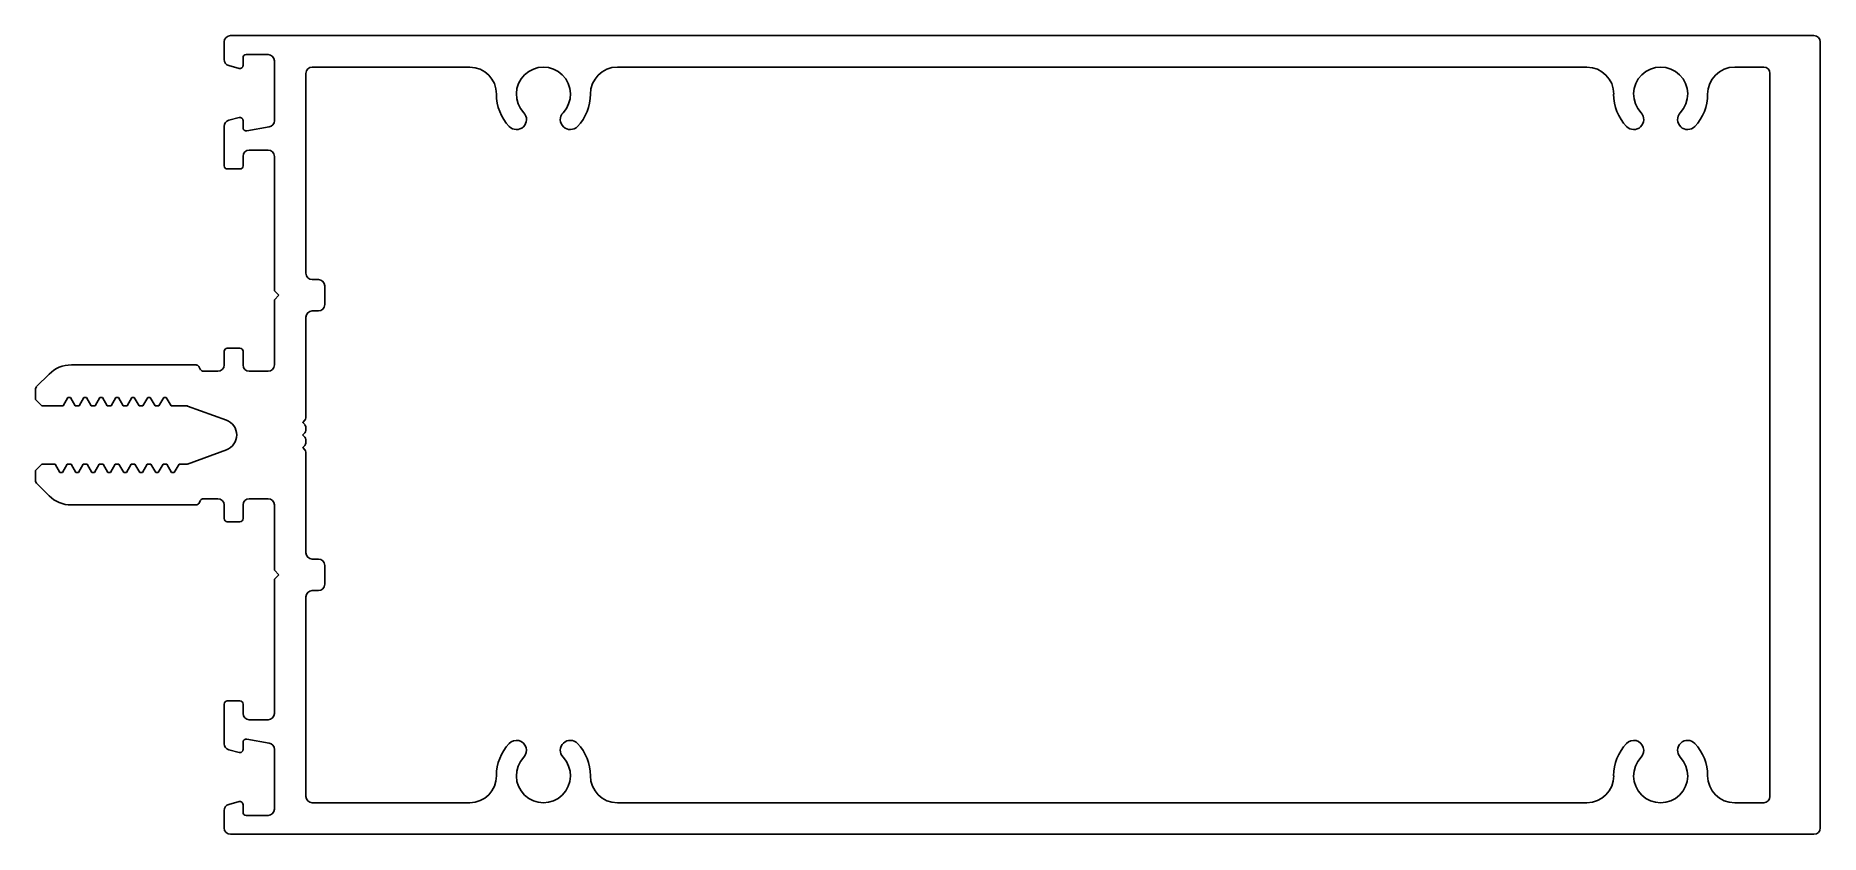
# Model space of a CAD drawing. Extents: x 5 to 147, y 3 to 66.
import ezdxf

# ---------------------------------------------------------------- set-up
doc = ezdxf.new("R2010")
doc.units = 0
doc.layers.get('0').update_dxf_attribs({"linetype": 'CONTINUOUS'})

msp = doc.modelspace()

# ---------------------------------------------------------------- linework, layer by layer
for p, q in [((20.42, 64.44), (20.42, 65.84)), ((20.92, 66.34), (146.92, 66.34)), ((147.42, 65.84), (147.42, 3.34)), ((21.61, 63.74), (20.79, 63.96)), ((21.92, 64.59), (21.92, 63.98)), ((23.92, 64.84), (22.17, 64.84)), ((24.42, 59.58), (24.42, 64.34)), ((26.92, 63.34), (26.92, 47.45)), ((39.95, 63.84), (27.42, 63.84)), ((128.85, 63.84), (51.71, 63.84)), ((142.92, 63.84), (140.61, 63.84)), ((143.42, 5.84), (143.42, 63.34)), ((20.79, 59.61), (21.61, 59.83)), ((20.42, 55.99), (20.42, 59.13)), ((21.92, 59.59), (21.92, 59.02)), ((22.22, 58.78), (24.01, 59.09)), ((23.92, 57.24), (22.42, 57.24)), ((21.67, 55.74), (20.67, 55.74)), ((21.92, 56.74), (21.92, 55.99)), ((24.42, 46.05), (24.42, 56.74)), ((27.42, 46.95), (27.92, 46.95)), ((24.78, 45.7), (24.42, 46.05)), ((24.42, 45.34), (24.78, 45.7)), ((28.42, 46.45), (28.42, 44.95)), ((24.42, 40.16), (24.42, 45.34)), ((27.92, 44.45), (27.42, 44.45)), ((26.92, 43.95), (26.92, 35.94)), ((20.42, 40.16), (20.42, 41.24)), ((20.67, 41.49), (21.67, 41.49)), ((21.92, 41.24), (21.92, 40.16)), ((8.26, 40.16), (18.18, 40.16)), ((18.4, 40.03), (18.54, 39.78)), ((5.5, 38.43), (6.49, 39.42)), ((18.76, 39.66), (19.92, 39.66)), ((22.42, 39.66), (23.92, 39.66)), ((5.42, 37.41), (5.42, 38.25)), ((5.92, 36.91), (5.42, 37.41)), ((7.99, 37.57), (7.61, 36.91)), ((8.19, 37.57), (7.99, 37.57)), ((8.57, 36.91), (8.19, 37.57)), ((9.26, 37.57), (8.88, 36.91)), ((9.46, 37.57), (9.26, 37.57)), ((9.84, 36.91), (9.46, 37.57)), ((10.53, 37.57), (10.15, 36.91)), ((10.73, 37.57), (10.53, 37.57)), ((11.11, 36.91), (10.73, 37.57)), ((11.8, 37.57), (11.42, 36.91)), ((12, 37.57), (11.8, 37.57)), ((12.38, 36.91), (12, 37.57)), ((13.07, 37.57), (12.69, 36.91)), ((13.27, 37.57), (13.07, 37.57)), ((13.65, 36.91), (13.27, 37.57)), ((14.34, 37.57), (13.96, 36.91)), ((14.54, 37.57), (14.34, 37.57)), ((14.92, 36.91), (14.54, 37.57)), ((15.61, 37.57), (15.23, 36.91)), ((15.81, 37.57), (15.61, 37.57)), ((16.19, 36.91), (15.81, 37.57)), ((7.61, 36.91), (5.92, 36.91)), ((8.88, 36.91), (8.57, 36.91)), ((10.15, 36.91), (9.84, 36.91)), ((11.42, 36.91), (11.11, 36.91)), ((12.69, 36.91), (12.38, 36.91)), ((13.96, 36.91), (13.65, 36.91)), ((15.23, 36.91), (14.92, 36.91)), ((17.41, 36.91), (16.19, 36.91)), ((20.6, 35.76), (17.5, 36.89)), ((26.85, 35.76), (26.68, 35.59)), ((26.68, 35.58), (26.85, 35.41)), ((26.85, 34.76), (26.68, 34.59)), ((26.68, 34.58), (26.85, 34.41)), ((26.92, 35.23), (26.92, 34.94)), ((26.92, 34.23), (26.92, 33.94)), ((17.5, 32.28), (20.6, 33.41)), ((26.85, 33.76), (26.68, 33.59)), ((26.68, 33.58), (26.85, 33.41)), ((26.92, 33.23), (26.92, 25.22)), ((5.42, 31.77), (5.92, 32.27)), ((5.42, 30.92), (5.42, 31.77)), ((5.92, 32.27), (6.97, 32.27)), ((6.97, 32.27), (7.35, 31.6)), ((7.35, 31.6), (7.56, 31.6)), ((7.56, 31.6), (7.94, 32.27)), ((7.94, 32.27), (8.24, 32.27)), ((8.24, 32.27), (8.62, 31.6)), ((8.62, 31.6), (8.83, 31.6)), ((8.83, 31.6), (9.21, 32.27)), ((9.21, 32.27), (9.51, 32.27)), ((9.51, 32.27), (9.89, 31.6)), ((9.89, 31.6), (10.1, 31.6)), ((10.1, 31.6), (10.48, 32.27)), ((10.48, 32.27), (10.78, 32.27)), ((10.78, 32.27), (11.16, 31.6)), ((11.16, 31.6), (11.37, 31.6)), ((11.37, 31.6), (11.75, 32.27)), ((11.75, 32.27), (12.05, 32.27)), ((12.05, 32.27), (12.43, 31.6)), ((12.43, 31.6), (12.64, 31.6)), ((12.64, 31.6), (13.02, 32.27)), ((13.02, 32.27), (13.32, 32.27)), ((13.32, 32.27), (13.7, 31.6)), ((13.7, 31.6), (13.91, 31.6)), ((13.91, 31.6), (14.29, 32.27)), ((14.29, 32.27), (14.59, 32.27)), ((14.59, 32.27), (14.97, 31.6)), ((14.97, 31.6), (15.18, 31.6)), ((15.18, 31.6), (15.56, 32.27)), ((15.56, 32.27), (15.86, 32.27)), ((15.86, 32.27), (16.24, 31.6)), ((16.24, 31.6), (16.45, 31.6)), ((16.45, 31.6), (16.83, 32.27)), ((16.83, 32.27), (17.41, 32.27)), ((6.49, 29.75), (5.5, 30.75)), ((18.18, 29.02), (8.26, 29.02)), ((18.54, 29.39), (18.4, 29.14)), ((19.92, 29.52), (18.76, 29.52)), ((20.42, 27.94), (20.42, 29.02)), ((21.92, 29.02), (21.92, 27.94)), ((23.92, 29.52), (22.42, 29.52)), ((24.42, 23.83), (24.42, 29.02)), ((21.67, 27.69), (20.67, 27.69)), ((27.42, 24.72), (27.92, 24.72)), ((28.42, 24.22), (28.42, 22.72)), ((24.78, 23.47), (24.42, 23.83)), ((24.42, 23.12), (24.78, 23.47)), ((24.42, 12.44), (24.42, 23.12)), ((26.92, 21.72), (26.92, 5.84)), ((27.92, 22.22), (27.42, 22.22)), ((20.42, 10.04), (20.42, 13.19)), ((20.67, 13.44), (21.67, 13.44)), ((21.92, 13.19), (21.92, 12.44)), ((22.42, 11.94), (23.92, 11.94)), ((21.92, 10.15), (21.92, 9.58)), ((24.01, 10.08), (22.22, 10.4)), ((21.61, 9.34), (20.79, 9.56)), ((24.42, 4.84), (24.42, 9.59)), ((20.42, 3.34), (20.42, 4.73)), ((20.79, 5.21), (21.61, 5.43)), ((21.92, 5.19), (21.92, 4.59)), ((22.17, 4.34), (23.92, 4.34)), ((27.42, 5.34), (39.95, 5.34)), ((51.71, 5.34), (128.85, 5.34)), ((140.61, 5.34), (142.92, 5.34)), ((146.92, 2.84), (20.92, 2.84))]:
    msp.add_line(p, q)
for centre, radius, start, end in [((20.92, 65.84), 0.5, 90, 180), ((146.92, 65.84), 0.5, 0, 90), ((20.92, 64.44), 0.5, 180, 255), ((21.67, 63.98), 0.25, 255, 360), ((22.17, 64.59), 0.25, 90, 180), ((23.92, 64.34), 0.5, 0, 90), ((27.42, 63.34), 0.5, 90, 180), ((39.94, 61.69), 2.15, 0.0049, 89.568), ((45.82, 61.69), 2.15, 316.6427, 223.3573), ((51.71, 61.69), 2.15, 90, 179.9945), ((128.84, 61.69), 2.15, 0.0049, 89.568), ((134.72, 61.69), 2.15, 316.6427, 223.3573), ((140.61, 61.69), 2.15, 90, 179.9945), ((142.92, 63.34), 0.5, 0, 90), ((45.82, 61.69), 3.74, 180.0049, 223.3573), ((45.82, 61.69), 3.74, 316.6427, 359.9946), ((134.72, 61.69), 3.74, 180.0049, 223.3573), ((134.72, 61.69), 3.74, 316.6427, 359.9946), ((21.67, 59.59), 0.25, 0, 105), ((43.68, 59.67), 0.794, 223.3573, 43.3573), ((47.96, 59.67), 0.794, 136.6427, 316.6427), ((132.58, 59.67), 0.794, 223.3573, 43.3573), ((136.86, 59.67), 0.794, 136.6427, 316.6427), ((20.92, 59.13), 0.5, 105, 180), ((22.17, 59.02), 0.25, 180, 280), ((23.92, 59.58), 0.5, 280, 0), ((22.42, 56.74), 0.5, 90, 179.9999), ((23.92, 56.74), 0.5, 0, 90), ((20.67, 55.99), 0.25, 180, 270), ((21.67, 55.99), 0.25, 270, 359.9999), ((27.42, 47.45), 0.5, 180, 270), ((27.92, 46.45), 0.5, 0, 90), ((24.67, 45.34), 0.25, 179.9865, 180), ((27.42, 43.95), 0.5, 90, 180), ((27.92, 44.95), 0.5, 270, 0), ((20.67, 41.24), 0.25, 90, 180), ((21.67, 41.24), 0.25, 0, 90), ((8.26, 37.66), 2.5, 90, 135), ((18.18, 39.91), 0.25, 30, 90), ((18.76, 39.91), 0.25, 210, 270), ((19.92, 40.16), 0.5, 270, 0), ((22.42, 40.16), 0.5, 180, 270), ((23.92, 40.16), 0.5, 270, 360), ((5.67, 38.25), 0.25, 135, 180), ((17.41, 36.66), 0.25, 70, 90), ((20.17, 34.59), 1.25, 290, 70), ((26.68, 35.59), 0.008, 135, 225), ((26.67, 35.94), 0.25, 315, 360), ((26.68, 34.59), 0.008, 135, 225), ((26.67, 35.23), 0.25, 360, 45), ((26.67, 34.94), 0.25, 315, 360), ((26.67, 34.23), 0.25, 0, 45), ((26.68, 33.59), 0.008, 135, 225), ((26.67, 33.94), 0.25, 315, 360), ((26.67, 33.23), 0.25, 0, 45), ((17.41, 32.52), 0.25, 270, 290), ((5.67, 30.92), 0.25, 180, 225), ((8.26, 31.52), 2.5, 225, 270), ((18.18, 29.27), 0.25, 270, 330), ((18.76, 29.27), 0.25, 90, 150), ((19.92, 29.02), 0.5, 0, 90), ((22.42, 29.02), 0.5, 90, 180), ((23.92, 29.02), 0.5, 0, 90), ((20.67, 27.94), 0.25, 180, 270), ((21.67, 27.94), 0.25, 270, 360), ((27.42, 25.22), 0.5, 180, 270), ((27.92, 24.22), 0.5, 0, 90), ((24.67, 23.83), 0.25, 180, 180.0135), ((27.92, 22.72), 0.5, 270, 0), ((27.42, 21.72), 0.5, 90, 180), ((20.67, 13.19), 0.25, 90, 180), ((21.67, 13.19), 0.25, 0.0001, 90), ((22.42, 12.44), 0.5, 180.0001, 270), ((23.92, 12.44), 0.5, 270, 360), ((20.92, 10.04), 0.5, 180, 255), ((22.17, 10.15), 0.25, 80, 180), ((23.92, 9.59), 0.5, 360, 80), ((45.82, 7.49), 3.74, 136.6427, 179.9951), ((43.68, 9.51), 0.794, 316.6427, 136.6427), ((47.96, 9.51), 0.794, 43.3573, 223.3573), ((45.82, 7.49), 3.74, 0.0054, 43.3573), ((134.72, 7.49), 3.74, 136.6427, 179.9951), ((132.58, 9.51), 0.794, 316.6427, 136.6427), ((136.86, 9.51), 0.794, 43.3573, 223.3573), ((134.72, 7.49), 3.74, 0.0054, 43.3573), ((21.67, 9.58), 0.25, 255, 360), ((45.82, 7.49), 2.15, 136.6427, 43.3573), ((134.72, 7.49), 2.15, 136.6427, 43.3573), ((39.94, 7.49), 2.15, 270.432, 359.9951), ((51.71, 7.49), 2.15, 180.0055, 270), ((128.84, 7.49), 2.15, 270.432, 359.9951), ((140.61, 7.49), 2.15, 180.0055, 269.9994), ((27.42, 5.84), 0.5, 180, 270), ((142.92, 5.84), 0.5, 270, 0), ((20.92, 4.73), 0.5, 105, 180), ((21.67, 5.19), 0.25, 0, 105), ((22.17, 4.59), 0.25, 180, 270), ((23.92, 4.84), 0.5, 270, 0), ((20.92, 3.34), 0.5, 180, 270), ((146.92, 3.34), 0.5, 270, 0)]:
    msp.add_arc(centre, radius, start, end)

doc.saveas('drawing.dxf')
